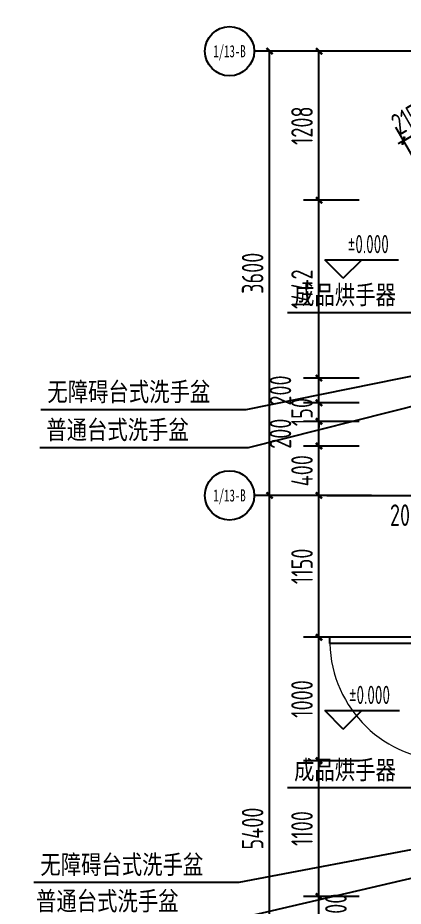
# Model space of a CAD drawing. Extents: x 116425 to 211028, y 11881 to 56060.
# Drawn here: x 179856 to 182980, y 34792 to 41992 of the extents above; entities that cross this region are included whole.
import ezdxf
from ezdxf.enums import TextEntityAlignment as Align
from ezdxf.xclip import XClip

# ---------------------------------------------------------------- set-up
doc = ezdxf.new("R2010")
doc.units = 0
doc.header["$LTSCALE"] = 1000
doc.header["$MEASUREMENT"] = 0
doc.header["$XCLIPFRAME"] = 0
doc.linetypes.add('X-104 13#平面$0$DOTE', pattern=[2.42, 2, -0.2, 0.02, -0.2])
for name, color, linetype in [('01-标注_尺寸', 124, 'Continuous'), ('01-标注_标高', 200, 'Continuous'), ('01-标注_符号', 200, 'Continuous'), ('01-标注_轴线坐标', 132, 'Continuous'), ('02-TEXT_标注', 130, 'Continuous'), ('02-TEXT_轴号', 7, 'Continuous'), ('13#楼幕墙$0$A-C_玻璃幕墙', 140, 'Continuous'), ('13#楼幕墙$0$A-TECH_结构', 21, 'Continuous'), ('13#楼幕墙$0$D-铝板', 181, 'Continuous'), ('X-104 13#平面$0$A-C_门', 150, 'Continuous'), ('X-104 13#平面$0$A-TECH_结构', 21, 'Continuous'), ('X-104 13#平面$0$A_AXIS-轴线', 36, 'X-104 13#平面$0$DOTE')]:
    doc.layers.add(name, color=color, linetype=linetype)
doc.layers.add('X-104 13#平面$0$000套内', color=226, linetype='Continuous', lineweight=30, plot=False)
doc.styles.add('_TCH_AXIS', font='STXIHEI_0.TTF', dxfattribs={"width": 0.75})
doc.styles.add('_TCH_DIM', font='ros1.shx', dxfattribs={"bigfont": 'jd.shx'})
doc.styles.add('_TCH_DIM_T3', font='ROS1', dxfattribs={"width": 0.8, "bigfont": 'JD'})
doc.dimstyles.new('_TCH_ARCH&&50', dxfattribs={"dimtxt": 175, "dimasz": 50, "dimexe": 125, "dimexo": 150, "dimgap": 50, "dimtad": 1, "dimdec": 0, "dimzin": 0, "dimdsep": 46, "dimtxsty": '_TCH_DIM_T3', "dimblk": 'ARCHTICK', "dimcen": 0.09, "dimclrt": 7, "dimazin": 2, "dimtfac": 1, "dimtdec": 0, "dimtix": 1, "dimtmove": 2, "dimatfit": 3, "dimfxl": 0, "dimtolj": 1, "dimtzin": 0, "dimarcsym": 0})

# ---------------------------------------------------------------- blocks, each defined once
blk = doc.blocks.new('X-104 13#平面$0$轴网')
at = {"layer": 'X-104 13#平面$0$A_AXIS-轴线', "linetype": 'X-104 13#平面$0$DOTE'}
blk.add_line((60408.4, 18000), (-2925, 18000), dxfattribs=at)
blk = doc.blocks.new('13#楼幕墙')
at = {"layer": '13#楼幕墙$0$A-C_玻璃幕墙'}
for p, q in [((53293.2, 85645), (37800, 76700)), ((53287.9, 85584.2), (37850, 76671.1)), ((53271.9, 85401.8), (38000, 76584.5))]:
    blk.add_line(p, q, dxfattribs=at)
for points in [[(58200, 18866.6), (53271.9, 23001.8), (43347.6, 17266.1)], [(58100, 18820), (53261.3, 22880.2), (38100, 14126.8)]]:
    blk.add_lwpolyline(points, dxfattribs=at)
at = {"layer": '13#楼幕墙$0$A-TECH_结构'}
blk.add_lwpolyline([(4402.3, 77600), (-600, 77600), (-600, 60000), (21800, 60000), (21800, 61600), (58100, 61600), (58100, 81220), (53261.3, 85280.2), (38100, 76526.8), (38100, 72300), (12409.7, 72300), (4402.3, 77600)], dxfattribs=at)
at = {"layer": '13#楼幕墙$0$D-铝板'}
blk.add_lwpolyline([(37725.1, 76830), (53309.2, 85827.4), (53293.2, 85645), (37800, 76700)], close=True, dxfattribs=at)
blk = doc.blocks.new('X-104 13#平面$0$$DorLib2D$00000001')
for p, q in [((0.45, 0.975), (0.5, 0.975)), ((0.45, 0), (0.45, 0.975)), ((0.5, 0), (0.5, 0.975)), ((0.5, 0), (0.45, 0))]:
    blk.add_line(p, q)
at = {"lineweight": 13}
blk.add_arc((0.475, 0), 0.975, 91.46928, 180, dxfattribs=at)
blk = doc.blocks.new('X-104 13#平面')
at = {"layer": 'X-104 13#平面$0$000套内'}
blk.add_lwpolyline([(4100, 77750), (4100, 68700), (-750, 68700), (-750, 59850), (21950, 59850), (21950, 61450), (58250, 61450), (58250, 71300), (48400, 71300), (48400, 73450), (53400, 73450), (53400, 80500), (58250, 80500), (58250, 81290.1), (53289, 85452.6), (37950, 76613.3), (37950, 72450), (12454.9, 72450), (4447.4, 77750)], close=True, dxfattribs=at)
blk.add_lwpolyline([(7100, -1550), (21950, -1550), (21950, -950), (48400, -950), (48400, 11050), (53400, 11050), (53400, 18100), (58250, 18100), (58250, 18890), (53289.1, 23052.7), (37950, 14213.3), (37950, 10050), (12454.9, 10050), (4447.4, 15350), (4100, 15350), (4100, 6300), (7100, 6300), (7100, -1550)], dxfattribs=at)
at = {"layer": 'X-104 13#平面$0$A_AXIS-轴线', "linetype": 'X-104 13#平面$0$DOTE'}
blk.add_line((39500, 14400), (60408.4, 14400), dxfattribs=at)
for p in [(0, 62400), (0, 0)]:
    blk.add_blockref('X-104 13#平面$0$轴网', p)
at = {"layer": 'X-104 13#平面$0$A-C_门', "xscale": -1000, "yscale": -1000, "zscale": 200, "rotation": 270}
blk.add_blockref('X-104 13#平面$0$$DorLib2D$00000001', (48300, 12750), dxfattribs=at)
at = {"layer": 'X-104 13#平面$0$A-TECH_结构'}
blk.add_blockref('13#楼幕墙', (0, 0), dxfattribs=at)
blk = doc.blocks.new('_ArchTick')
at = {"color": 0, "linetype": 'ByBlock', "const_width": 0.4}
blk.add_lwpolyline([(-0.5, -0.5), (0.5, 0.5)], dxfattribs=at)
blk = doc.blocks.new('*D553')
at = {"layer": '01-标注_尺寸', "color": 0, "lineweight": -2, "transparency": 16777216}
for p, q in [((182222, 38121.2), (181772, 38121.2)), ((181897, 32721.2), (181897, 38121.2)), ((182222, 32721.2), (181772, 32721.2))]:
    blk.add_line(p, q, dxfattribs=at)
at = {"layer": 'Defpoints', "color": 0, "transparency": 16777216}
for p in [(181897, 38121.2), (182372, 38121.2), (182372, 32721.2)]:
    blk.add_point(p, dxfattribs=at)
at = {"layer": '01-标注_尺寸', "color": 0, "lineweight": -2, "transparency": 16777216, "xscale": 50, "yscale": 50, "zscale": 50}
for p, rotation in [((181897, 38121.2), 90), ((181897, 32721.2), 270)]:
    blk.add_blockref('_ArchTick', p, dxfattribs=dict(at, rotation=rotation))
at = {"layer": '01-标注_尺寸', "color": 7, "transparency": 16777216, "insert": (181759.5, 35421.2), "char_height": 175, "attachment_point": 5, "rotation": 90, "style": '_TCH_DIM_T3'}
blk.add_mtext('\\A1;5400', dxfattribs=at)
blk = doc.blocks.new('*D554')
at = {"layer": '01-标注_尺寸', "color": 0, "lineweight": -2, "transparency": 16777216}
for p, q in [((182222, 41721.2), (181772, 41721.2)), ((181897, 38121.2), (181897, 41721.2)), ((182222, 38121.2), (181772, 38121.2))]:
    blk.add_line(p, q, dxfattribs=at)
at = {"layer": 'Defpoints', "color": 0, "transparency": 16777216}
for p in [(181897, 41721.2), (182372, 41721.2), (182372, 38121.2)]:
    blk.add_point(p, dxfattribs=at)
at = {"layer": '01-标注_尺寸', "color": 0, "lineweight": -2, "transparency": 16777216, "xscale": 50, "yscale": 50, "zscale": 50}
for p, rotation in [((181897, 41721.2), 90), ((181897, 38121.2), 270)]:
    blk.add_blockref('_ArchTick', p, dxfattribs=dict(at, rotation=rotation))
at = {"layer": '01-标注_尺寸', "color": 7, "transparency": 16777216, "insert": (181759.5, 39921.2), "char_height": 175, "attachment_point": 5, "rotation": 90, "style": '_TCH_DIM_T3'}
blk.add_mtext('\\A1;3600', dxfattribs=at)
blk = doc.blocks.new('*D559')
at = {"layer": '01-标注_尺寸', "color": 0, "lineweight": -2, "transparency": 16777216}
for p, q in [((182622, 34871.2), (182172, 34871.2)), ((182297, 34671.2), (182297, 34871.2)), ((182622, 34671.2), (182172, 34671.2))]:
    blk.add_line(p, q, dxfattribs=at)
at = {"layer": 'Defpoints', "color": 0, "transparency": 16777216}
for p in [(182297, 34871.2), (182772, 34871.2), (182772, 34671.2)]:
    blk.add_point(p, dxfattribs=at)
at = {"layer": '01-标注_尺寸', "color": 0, "lineweight": -2, "transparency": 16777216, "xscale": 50, "yscale": 50, "zscale": 50}
for p, rotation in [((182297, 34871.2), 90), ((182297, 34671.2), 270)]:
    blk.add_blockref('_ArchTick', p, dxfattribs=dict(at, rotation=rotation))
at = {"layer": '01-标注_尺寸', "color": 7, "transparency": 16777216, "insert": (182434.5, 34771.2), "char_height": 175, "attachment_point": 5, "rotation": 90, "style": '_TCH_DIM_T3'}
blk.add_mtext('\\A1;200', dxfattribs=at)
blk = doc.blocks.new('*D560')
at = {"layer": '01-标注_尺寸', "color": 0, "lineweight": -2, "transparency": 16777216}
for p, q in [((182622, 35971.2), (182172, 35971.2)), ((182297, 34871.2), (182297, 35971.2)), ((182622, 34871.2), (182172, 34871.2))]:
    blk.add_line(p, q, dxfattribs=at)
at = {"layer": 'Defpoints', "color": 0, "transparency": 16777216}
for p in [(182297, 35971.2), (182772, 35971.2), (182772, 34871.2)]:
    blk.add_point(p, dxfattribs=at)
at = {"layer": '01-标注_尺寸', "color": 0, "lineweight": -2, "transparency": 16777216, "xscale": 50, "yscale": 50, "zscale": 50}
for p, rotation in [((182297, 35971.2), 90), ((182297, 34871.2), 270)]:
    blk.add_blockref('_ArchTick', p, dxfattribs=dict(at, rotation=rotation))
at = {"layer": '01-标注_尺寸', "color": 7, "transparency": 16777216, "insert": (182159.5, 35421.2), "char_height": 175, "attachment_point": 5, "rotation": 90, "style": '_TCH_DIM_T3'}
blk.add_mtext('\\A1;1100', dxfattribs=at)
blk = doc.blocks.new('*D561')
at = {"layer": '01-标注_尺寸', "color": 0, "lineweight": -2, "transparency": 16777216}
for p, q in [((182622, 36971.2), (182172, 36971.2)), ((182297, 35971.2), (182297, 36971.2)), ((182622, 35971.2), (182172, 35971.2))]:
    blk.add_line(p, q, dxfattribs=at)
at = {"layer": 'Defpoints', "color": 0, "transparency": 16777216}
for p in [(182297, 36971.2), (182772, 36971.2), (182772, 35971.2)]:
    blk.add_point(p, dxfattribs=at)
at = {"layer": '01-标注_尺寸', "color": 0, "lineweight": -2, "transparency": 16777216, "xscale": 50, "yscale": 50, "zscale": 50}
for p, rotation in [((182297, 36971.2), 90), ((182297, 35971.2), 270)]:
    blk.add_blockref('_ArchTick', p, dxfattribs=dict(at, rotation=rotation))
at = {"layer": '01-标注_尺寸', "color": 7, "transparency": 16777216, "insert": (182159.5, 36471.2), "char_height": 175, "attachment_point": 5, "rotation": 90, "style": '_TCH_DIM_T3'}
blk.add_mtext('\\A1;1000', dxfattribs=at)
blk = doc.blocks.new('*D562')
at = {"layer": '01-标注_尺寸', "color": 0, "lineweight": -2, "transparency": 16777216}
for p, q in [((182622, 38121.2), (182172, 38121.2)), ((182297, 36971.2), (182297, 38121.2)), ((182622, 36971.2), (182172, 36971.2))]:
    blk.add_line(p, q, dxfattribs=at)
at = {"layer": 'Defpoints', "color": 0, "transparency": 16777216}
for p in [(182297, 38121.2), (182772, 38121.2), (182772, 36971.2)]:
    blk.add_point(p, dxfattribs=at)
at = {"layer": '01-标注_尺寸', "color": 0, "lineweight": -2, "transparency": 16777216, "xscale": 50, "yscale": 50, "zscale": 50}
for p, rotation in [((182297, 38121.2), 90), ((182297, 36971.2), 270)]:
    blk.add_blockref('_ArchTick', p, dxfattribs=dict(at, rotation=rotation))
at = {"layer": '01-标注_尺寸', "color": 7, "transparency": 16777216, "insert": (182159.5, 37546.2), "char_height": 175, "attachment_point": 5, "rotation": 90, "style": '_TCH_DIM_T3'}
blk.add_mtext('\\A1;1150', dxfattribs=at)
blk = doc.blocks.new('*D563')
at = {"layer": '01-标注_尺寸', "color": 0, "lineweight": -2, "transparency": 16777216}
for p, q in [((182622, 38521.2), (182172, 38521.2)), ((182297, 38121.2), (182297, 38521.2)), ((182622, 38121.2), (182172, 38121.2))]:
    blk.add_line(p, q, dxfattribs=at)
at = {"layer": 'Defpoints', "color": 0, "transparency": 16777216}
for p in [(182297, 38521.2), (182772, 38521.2), (182772, 38121.2)]:
    blk.add_point(p, dxfattribs=at)
at = {"layer": '01-标注_尺寸', "color": 0, "lineweight": -2, "transparency": 16777216, "xscale": 50, "yscale": 50, "zscale": 50}
for p, rotation in [((182297, 38521.2), 90), ((182297, 38121.2), 270)]:
    blk.add_blockref('_ArchTick', p, dxfattribs=dict(at, rotation=rotation))
at = {"layer": '01-标注_尺寸', "color": 7, "transparency": 16777216, "insert": (182159.5, 38321.2), "char_height": 175, "attachment_point": 5, "rotation": 90, "style": '_TCH_DIM_T3'}
blk.add_mtext('\\A1;400', dxfattribs=at)
blk = doc.blocks.new('*D564')
at = {"layer": '01-标注_尺寸', "color": 0, "lineweight": -2, "transparency": 16777216}
for p, q in [((182622, 38721.2), (182172, 38721.2)), ((182297, 38521.2), (182297, 38721.2)), ((182622, 38521.2), (182172, 38521.2))]:
    blk.add_line(p, q, dxfattribs=at)
at = {"layer": 'Defpoints', "color": 0, "transparency": 16777216}
for p in [(182297, 38721.2), (182772, 38721.2), (182772, 38521.2)]:
    blk.add_point(p, dxfattribs=at)
at = {"layer": '01-标注_尺寸', "color": 0, "lineweight": -2, "transparency": 16777216, "xscale": 50, "yscale": 50, "zscale": 50}
for p, rotation in [((182297, 38721.2), 90), ((182297, 38521.2), 270)]:
    blk.add_blockref('_ArchTick', p, dxfattribs=dict(at, rotation=rotation))
at = {"layer": '01-标注_尺寸', "color": 7, "transparency": 16777216, "insert": (181984.5, 38621.2), "char_height": 175, "attachment_point": 5, "rotation": 90, "style": '_TCH_DIM_T3'}
blk.add_mtext('\\A1;200', dxfattribs=at)
blk = doc.blocks.new('*D565')
at = {"layer": '01-标注_尺寸', "color": 0, "lineweight": -2, "transparency": 16777216}
for p, q in [((182297, 38871.2), (182297, 38921.2)), ((182622, 38871.2), (182172, 38871.2)), ((182297, 38721.2), (182297, 38871.2)), ((182622, 38721.2), (182172, 38721.2)), ((182297, 38721.2), (182297, 38671.2))]:
    blk.add_line(p, q, dxfattribs=at)
at = {"layer": 'Defpoints', "color": 0, "transparency": 16777216}
for p in [(182297, 38871.2), (182772, 38871.2), (182772, 38721.2)]:
    blk.add_point(p, dxfattribs=at)
at = {"layer": '01-标注_尺寸', "color": 0, "lineweight": -2, "transparency": 16777216, "xscale": 50, "yscale": 50, "zscale": 50}
for p, rotation in [((182297, 38871.2), 270), ((182297, 38721.2), 90)]:
    blk.add_blockref('_ArchTick', p, dxfattribs=dict(at, rotation=rotation))
at = {"layer": '01-标注_尺寸', "color": 7, "transparency": 16777216, "insert": (182159.5, 38796.2), "char_height": 175, "attachment_point": 5, "rotation": 90, "style": '_TCH_DIM_T3'}
blk.add_mtext('\\A1;150', dxfattribs=at)
blk = doc.blocks.new('*D566')
at = {"layer": '01-标注_尺寸', "color": 0, "lineweight": -2, "transparency": 16777216}
for p, q in [((182622, 39071.2), (182172, 39071.2)), ((182297, 38871.2), (182297, 39071.2)), ((182622, 38871.2), (182172, 38871.2))]:
    blk.add_line(p, q, dxfattribs=at)
at = {"layer": 'Defpoints', "color": 0, "transparency": 16777216}
for p in [(182297, 39071.2), (182772, 39071.2), (182772, 38871.2)]:
    blk.add_point(p, dxfattribs=at)
at = {"layer": '01-标注_尺寸', "color": 0, "lineweight": -2, "transparency": 16777216, "xscale": 50, "yscale": 50, "zscale": 50}
for p, rotation in [((182297, 39071.2), 90), ((182297, 38871.2), 270)]:
    blk.add_blockref('_ArchTick', p, dxfattribs=dict(at, rotation=rotation))
at = {"layer": '01-标注_尺寸', "color": 7, "transparency": 16777216, "insert": (181984.5, 38971.2), "char_height": 175, "attachment_point": 5, "rotation": 90, "style": '_TCH_DIM_T3'}
blk.add_mtext('\\A1;200', dxfattribs=at)
blk = doc.blocks.new('*D567')
at = {"layer": '01-标注_尺寸', "color": 0, "lineweight": -2, "transparency": 16777216}
for p, q in [((182622, 40513.4), (182172, 40513.4)), ((182297, 39071.2), (182297, 40513.4)), ((182622, 39071.2), (182172, 39071.2))]:
    blk.add_line(p, q, dxfattribs=at)
at = {"layer": 'Defpoints', "color": 0, "transparency": 16777216}
for p in [(182297, 40513.4), (182772, 40513.4), (182772, 39071.2)]:
    blk.add_point(p, dxfattribs=at)
at = {"layer": '01-标注_尺寸', "color": 0, "lineweight": -2, "transparency": 16777216, "xscale": 50, "yscale": 50, "zscale": 50}
for p, rotation in [((182297, 40513.4), 90), ((182297, 39071.2), 270)]:
    blk.add_blockref('_ArchTick', p, dxfattribs=dict(at, rotation=rotation))
at = {"layer": '01-标注_尺寸', "color": 7, "transparency": 16777216, "insert": (182159.5, 39792.3), "char_height": 175, "attachment_point": 5, "rotation": 90, "style": '_TCH_DIM_T3'}
blk.add_mtext('\\A1;1442', dxfattribs=at)
blk = doc.blocks.new('*D568')
at = {"layer": '01-标注_尺寸', "color": 0, "lineweight": -2, "transparency": 16777216}
for p, q in [((182622, 41721.2), (182172, 41721.2)), ((182297, 40513.4), (182297, 41721.2)), ((182622, 40513.4), (182172, 40513.4))]:
    blk.add_line(p, q, dxfattribs=at)
at = {"layer": 'Defpoints', "color": 0, "transparency": 16777216}
for p in [(182297, 41721.2), (182772, 41721.2), (182772, 40513.4)]:
    blk.add_point(p, dxfattribs=at)
at = {"layer": '01-标注_尺寸', "color": 0, "lineweight": -2, "transparency": 16777216, "xscale": 50, "yscale": 50, "zscale": 50}
for p, rotation in [((182297, 41721.2), 90), ((182297, 40513.4), 270)]:
    blk.add_blockref('_ArchTick', p, dxfattribs=dict(at, rotation=rotation))
at = {"layer": '01-标注_尺寸', "color": 7, "transparency": 16777216, "insert": (182159.5, 41117.3), "char_height": 175, "attachment_point": 5, "rotation": 90, "style": '_TCH_DIM_T3'}
blk.add_mtext('\\A1;1208', dxfattribs=at)
blk = doc.blocks.new('*D673')
at = {"layer": '01-标注_尺寸', "color": 0, "lineweight": -2, "transparency": 16777216}
for p, q in [((183259.8, 38034.2), (183259.8, 37698.6)), ((183459.8, 38034.2), (183459.8, 37698.6)), ((183259.8, 37823.6), (183459.8, 37823.6))]:
    blk.add_line(p, q, dxfattribs=at)
at = {"layer": 'Defpoints', "color": 0, "transparency": 16777216}
for p in [(183259.8, 38184.2), (183459.8, 38184.2), (183459.8, 37823.6)]:
    blk.add_point(p, dxfattribs=at)
at = {"layer": '01-标注_尺寸', "color": 0, "lineweight": -2, "transparency": 16777216, "xscale": 50, "yscale": 50, "zscale": 50, "rotation": 180}
blk.add_blockref('_ArchTick', (183259.8, 37823.6), dxfattribs=at)
at = {"layer": '01-标注_尺寸', "color": 0, "lineweight": -2, "transparency": 16777216, "xscale": 50, "yscale": 50, "zscale": 50}
blk.add_blockref('_ArchTick', (183459.8, 37823.6), dxfattribs=at)
at = {"layer": '01-标注_尺寸', "color": 7, "transparency": 16777216, "insert": (182994.5, 37961.1), "char_height": 175, "attachment_point": 5, "style": '_TCH_DIM_T3'}
blk.add_mtext('\\A1;200', dxfattribs=at)
blk = doc.blocks.new('*D793')
at = {"layer": '01-标注_尺寸', "color": 0, "lineweight": -2, "transparency": 16777216}
for p, q in [((183371.5, 40751), (183105.3, 41212)), ((183167.8, 41103.7), (183211.1, 41128.7)), ((183184.8, 40643.2), (182918.7, 41104.2)), ((182981.2, 40996), (183167.8, 41103.7)), ((182981.2, 40996), (182937.9, 40971))]:
    blk.add_line(p, q, dxfattribs=at)
at = {"layer": 'Defpoints', "color": 0, "transparency": 16777216}
for p in [(183167.8, 41103.7), (183446.5, 40621.1), (183259.8, 40513.3)]:
    blk.add_point(p, dxfattribs=at)
at = {"layer": '01-标注_尺寸', "color": 0, "lineweight": -2, "transparency": 16777216, "xscale": 50, "yscale": 50, "zscale": 50}
for p, rotation in [((183167.8, 41103.7), 209.9999999999987), ((182981.2, 40996), 29.99999999999878)]:
    blk.add_blockref('_ArchTick', p, dxfattribs=dict(at, rotation=rotation))
at = {"layer": '01-标注_尺寸', "color": 7, "transparency": 16777216, "insert": (183005.7, 41168.9), "char_height": 175, "attachment_point": 5, "rotation": 30, "style": '_TCH_DIM_T3'}
blk.add_mtext('\\A1;215', dxfattribs=at)

msp = doc.modelspace()

# ---------------------------------------------------------------- linework, layer by layer
at = {"layer": '01-标注_标高'}
for p, q in [((182493.3, 39880.8), (182343.3, 40030.8)), ((182343.3, 40030.8), (182941, 40030.8)), ((182493.3, 39880.8), (182643.3, 40030.8)), ((182493.3, 36227.6), (182343.3, 36377.6)), ((182343.3, 36377.6), (182950.6, 36377.6)), ((182493.3, 36227.6), (182643.3, 36377.6))]:
    msp.add_line(p, q, dxfattribs=at)
at = {"layer": '01-标注_符号'}
for p, q in [((183079.8, 39601.2), (182042.9, 39601.2)), ((184209.8, 39321.2), (181703.4, 38815.6)), ((184771.8, 39273.6), (181722.1, 38507.8)), ((181703.4, 38815.6), (180043.5, 38815.6)), ((181722.1, 38507.8), (180034.6, 38507.8)), ((183079.8, 35751.2), (182042.9, 35751.2)), ((184209.8, 35471.2), (181646.7, 34983.8)), ((184771.8, 35423.6), (181639.1, 34688.3)), ((181646.7, 34983.8), (179986.8, 34983.8))]:
    msp.add_line(p, q, dxfattribs=at)
at = {"layer": '01-标注_轴线坐标'}
for p, q in [((182722, 41721.2), (181772, 41721.2)), ((182722, 38121.2), (181772, 38121.2))]:
    msp.add_line(p, q, dxfattribs=at)
for centre in [(181572, 41721.2), (181572, 38121.2)]:
    msp.add_circle(centre, 200, dxfattribs=at)

# ---------------------------------------------------------------- block references
ref = msp.add_blockref('X-104 13#平面', (135059.8, 23721.2))
XClip(ref).set_block_clipping_path([(47300.0000000066, 8199.9999999998), (54100.0000000072, 18799.9999999998)])
ref = msp.add_blockref('X-104 13#平面', (144576.5, -38678.8))
XClip(ref).set_block_clipping_path([(47300.0000000066, 70599.9999999998), (54100.0000000072, 81199.9999999998)])

# ---------------------------------------------------------------- texts
at = {"layer": '02-TEXT_标注', "style": '_TCH_DIM', "width": 0.705882}
for p in [(182530.5, 40083.3), (182540.1, 36430.1)]:
    msp.add_text('%%P0.000', height=148.75, dxfattribs=at).set_placement(p)
at = {"layer": '02-TEXT_标注', "style": '_TCH_DIM'}
for s, p in [('成品烘手器', (182095.4, 39653.7)), ('无障碍台式洗手盆', (180096, 38868.1)), ('普通台式洗手盆', (180087.1, 38560.3)), ('成品烘手器', (182095.4, 35803.7)), ('无障碍台式洗手盆', (180039.3, 35036.3)), ('普通台式洗手盆', (180004.1, 34740.8))]:
    msp.add_text(s, height=173.64, dxfattribs=at).set_placement(p)
at = {"layer": '02-TEXT_轴号', "style": '_TCH_AXIS', "width": 0.618285}
for p, p2 in [((181440.9, 41672.1), (181703.1, 41672.1)), ((181440.9, 38072.1), (181703.1, 38072.1))]:
    msp.add_text('1/13-B', height=98.15, dxfattribs=at).set_placement(p, p2, align=Align.FIT)

# ---------------------------------------------------------------- dimensions: what is measured, and where the dimension line sits
at = {"layer": '01-标注_尺寸'}
for p1, p2, distance, picture, middle in [((182372, 38121.2), (182372, 41721.2), 475, '*D554', (181759.5, 39921.2)), ((182772, 40513.4), (182772, 41721.2), 475, '*D568', (182159.5, 41117.3)), ((183259.848, 40513.3214), (183446.4505, 40621.0564), 557.3402, '*D793', (183005.7292, 41168.9382)), ((182772, 39071.2), (182772, 40513.4), 475, '*D567', (182159.5, 39792.3)), ((182772, 38721.2), (182772, 38871.2), 475, '*D565', (182159.5, 38796.2)), ((182772, 38121.2), (182772, 38521.2), 475, '*D563', (182159.5, 38321.2)), ((182372, 32721.2), (182372, 38121.2), 475, '*D553', (181759.5, 35421.2)), ((182772, 36971.2), (182772, 38121.2), 475, '*D562', (182159.5, 37546.2)), ((182772, 35971.2), (182772, 36971.2), 475, '*D561', (182159.5, 36471.2)), ((182772, 34871.2), (182772, 35971.2), 475, '*D560', (182159.5, 35421.2))]:
    dim = msp.add_aligned_dim(p1=p1, p2=p2, distance=distance, dimstyle='_TCH_ARCH&&50', dxfattribs=at)
    dim.commit()
    dim.dimension.update_dxf_attribs({"geometry": picture, "text_midpoint": middle})
for base, p1, p2, angle, picture, middle in [((182297, 39071.2), (182772, 38871.2), (182772, 39071.2), 90, '*D566', (181984.5, 38971.2)), ((182297, 38721.2), (182772, 38521.2), (182772, 38721.2), 90, '*D564', (181984.5, 38621.2)), ((183459.8, 37823.6), (183259.8, 38184.2), (183459.8, 38184.2), 0, '*D673', (182994.5, 37961.1)), ((182297, 34871.2), (182772, 34671.2), (182772, 34871.2), 90, '*D559', (182434.5, 34771.2))]:
    dim = msp.add_linear_dim(base=base, p1=p1, p2=p2, angle=angle, dimstyle='_TCH_ARCH&&50', dxfattribs=at)
    dim.commit()
    dim.dimension.update_dxf_attribs({"geometry": picture, "text_midpoint": middle, "dimtype": 161})

doc.saveas('drawing.dxf')
